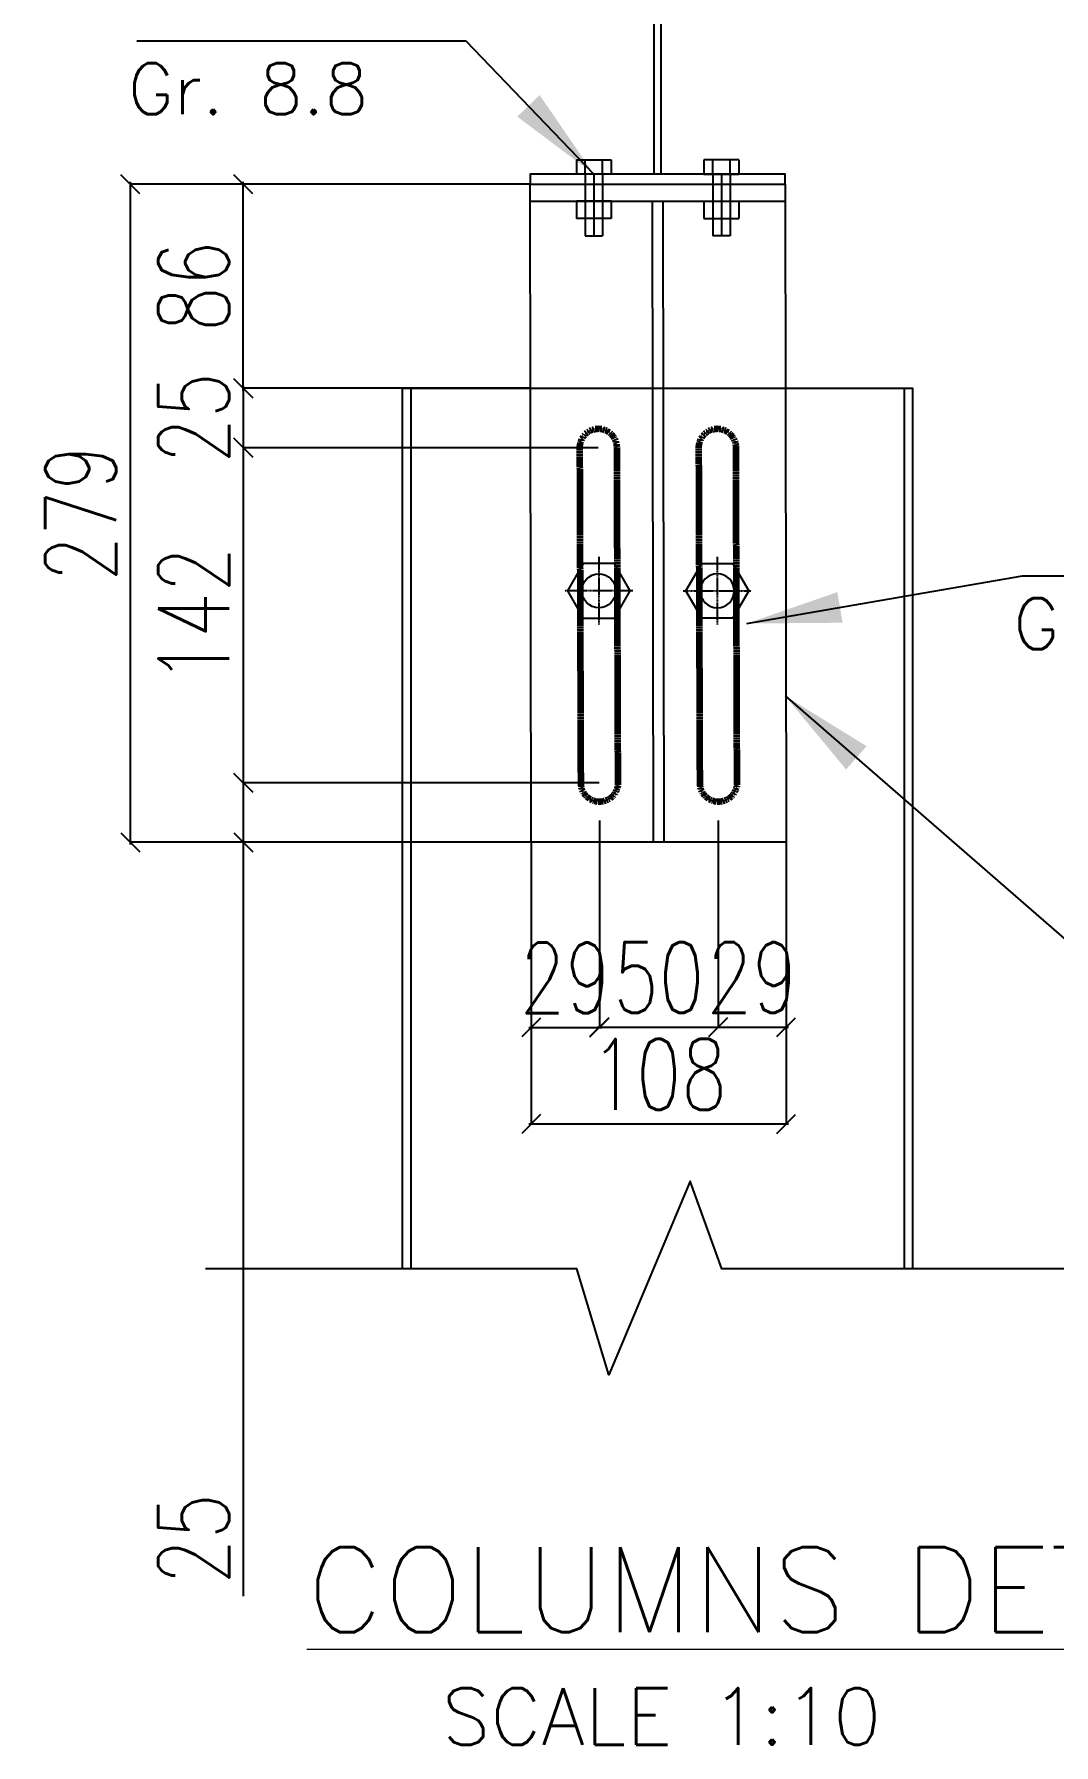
# Model space of a CAD drawing. Header units: inches. Extents: x 3340 to 8649, y 25316 to 28904.
# Drawn here: x 5555 to 5987, y 25495 to 26220 of the extents above; entities that cross this region are included whole.
import ezdxf
from ezdxf.enums import TextEntityAlignment as Align

# ---------------------------------------------------------------- set-up
doc = ezdxf.new("R2010")
doc.units = ezdxf.units.IN
doc.header["$MEASUREMENT"] = 0
doc.linetypes.add('CENTER2', pattern=[1.125, 0.75, -0.125, 0.125, -0.125])
doc.linetypes.add('DASHDOT', pattern=[6.35, 3.175, -1.5875, 0, -1.5875])
for name, color, linetype in [('G-DIM', 8, 'Continuous'), ('GEOMETRY_CONNECTORS', 7, 'Continuous'), ('MS-AXIS', 8, 'CENTER2'), ('MS-CONNECTIONS', 5, 'Continuous'), ('MS-FRAME', 4, 'Continuous'), ('MS-TEXT', 7, 'Continuous'), ('STEEL-S', 4, 'Continuous')]:
    doc.layers.add(name, color=color, linetype=linetype)
doc.styles.add('ROM-S', font='romans.shx', dxfattribs={"width": 0.75})
doc.styles.add('SIMPLEX', font='SIMPLEX')
doc.dimstyles.new('1-10N', dxfattribs={"dimscale": 2, "dimtxt": 15, "dimasz": 4, "dimexe": 0.1, "dimexo": 0.0625, "dimgap": 3, "dimtad": 1, "dimdec": 0, "dimzin": 0, "dimdsep": 46, "dimtxsty": 'ROM-S', "dimblk": 'OBLIQUE', "dimcen": 0.09, "dimdle": 0.5, "dimclrd": 252, "dimclre": 252, "dimclrt": 7, "dimadec": 0, "dimazin": 0, "dimtfac": 1, "dimtdec": 0, "dimtofl": 0, "dimtmove": 0, "dimatfit": 3, "dimfxl": 1, "dimtolj": 1, "dimtzin": 0, "dimarcsym": 0})
doc.dimstyles.new('SECTIONS', dxfattribs={"dimscale": 2, "dimtxt": 140, "dimasz": 50, "dimexe": 0.18, "dimexo": 0.0625, "dimgap": 1, "dimtad": 1, "dimtoh": 1, "dimdec": 0, "dimzin": 0, "dimdsep": 46, "dimtxsty": 'ROM-S', "dimcen": 0.09, "dimclrd": 252, "dimclre": 252, "dimclrt": 7, "dimadec": 0, "dimazin": 0, "dimtfac": 1, "dimtdec": 0, "dimtofl": 0, "dimtmove": 0, "dimatfit": 3, "dimfxl": 1, "dimtolj": 1, "dimtzin": 0, "dimarcsym": 0})

# ---------------------------------------------------------------- blocks, each defined once
blk = doc.blocks.new('_Oblique')
at = {"color": 0, "linetype": 'ByBlock', "lineweight": -2}
blk.add_line((-0.5, -0.5), (0.5, 0.5), dxfattribs=at)
blk = doc.blocks.new('*D76')
at = {"color": 252, "lineweight": -2, "transparency": 16777216}
for p, q in [((5765.16, 26156.29), (5643.63, 26156.29)), ((5643.83, 26068.89), (5643.83, 26157.29)), ((5765.16, 26069.89), (5643.63, 26069.89))]:
    blk.add_line(p, q, dxfattribs=at)
at = {"layer": 'DEFPOINTS', "color": 0, "transparency": 16777216}
for p in [(5643.83, 26156.29), (5765.28, 26156.29), (5765.28, 26069.89)]:
    blk.add_point(p, dxfattribs=at)
at = {"color": 252, "lineweight": -2, "transparency": 16777216, "xscale": 8, "yscale": 8, "zscale": 8}
for p, rotation in [((5643.83, 26156.29), 90), ((5643.83, 26069.89), 270)]:
    blk.add_blockref('_Oblique', p, dxfattribs=dict(at, rotation=rotation))
at = {"color": 7, "transparency": 16777216, "insert": (5622.83, 26113.09), "char_height": 30, "attachment_point": 5, "rotation": 90, "style": 'ROM-S'}
blk.add_mtext('\\A1;86', dxfattribs=at)
blk = doc.blocks.new('*D125')
at = {"color": 252, "lineweight": -2, "transparency": 16777216}
for p, q in [((5794.65, 25886.79), (5794.65, 25799.01)), ((5765.75, 25877.5), (5765.75, 25799.01)), ((5764.75, 25799.21), (5795.65, 25799.21))]:
    blk.add_line(p, q, dxfattribs=at)
at = {"layer": 'DEFPOINTS', "color": 0, "transparency": 16777216}
for p in [(5794.65, 25886.91), (5765.75, 25877.62), (5794.65, 25799.21)]:
    blk.add_point(p, dxfattribs=at)
at = {"color": 252, "lineweight": -2, "transparency": 16777216, "xscale": 8, "yscale": 8, "zscale": 8, "rotation": 180}
blk.add_blockref('_Oblique', (5765.75, 25799.21), dxfattribs=at)
at = {"color": 252, "lineweight": -2, "transparency": 16777216, "xscale": 8, "yscale": 8, "zscale": 8}
blk.add_blockref('_Oblique', (5794.65, 25799.21), dxfattribs=at)
at = {"color": 7, "transparency": 16777216, "insert": (5780.2, 25820.21), "char_height": 30, "attachment_point": 5, "style": 'ROM-S'}
blk.add_mtext('\\A1;29', dxfattribs=at)
blk = doc.blocks.new('*D77')
at = {"color": 252, "lineweight": -2, "transparency": 16777216}
for p, q in [((5794.65, 25886.79), (5794.65, 25799.15)), ((5844.95, 25886.79), (5844.95, 25799.15)), ((5793.65, 25799.35), (5845.95, 25799.35))]:
    blk.add_line(p, q, dxfattribs=at)
at = {"layer": 'DEFPOINTS', "color": 0, "transparency": 16777216}
for p in [(5794.65, 25886.91), (5844.95, 25886.91), (5844.95, 25799.35)]:
    blk.add_point(p, dxfattribs=at)
at = {"color": 252, "lineweight": -2, "transparency": 16777216, "xscale": 8, "yscale": 8, "zscale": 8, "rotation": 180}
blk.add_blockref('_Oblique', (5794.65, 25799.35), dxfattribs=at)
at = {"color": 252, "lineweight": -2, "transparency": 16777216, "xscale": 8, "yscale": 8, "zscale": 8}
blk.add_blockref('_Oblique', (5844.95, 25799.35), dxfattribs=at)
at = {"color": 7, "transparency": 16777216, "insert": (5819.8, 25820.35), "char_height": 30, "attachment_point": 5, "style": 'ROM-S'}
blk.add_mtext('\\A1;50', dxfattribs=at)
blk = doc.blocks.new('*D126')
at = {"color": 252, "lineweight": -2, "transparency": 16777216}
for p, q in [((5844.95, 25886.79), (5844.95, 25799.15)), ((5873.75, 25877.5), (5873.75, 25799.15)), ((5843.95, 25799.35), (5874.75, 25799.35))]:
    blk.add_line(p, q, dxfattribs=at)
at = {"layer": 'DEFPOINTS', "color": 0, "transparency": 16777216}
for p in [(5844.95, 25886.91), (5873.75, 25877.62), (5873.75, 25799.35)]:
    blk.add_point(p, dxfattribs=at)
at = {"color": 252, "lineweight": -2, "transparency": 16777216, "xscale": 8, "yscale": 8, "zscale": 8, "rotation": 180}
blk.add_blockref('_Oblique', (5844.95, 25799.35), dxfattribs=at)
at = {"color": 252, "lineweight": -2, "transparency": 16777216, "xscale": 8, "yscale": 8, "zscale": 8}
blk.add_blockref('_Oblique', (5873.75, 25799.35), dxfattribs=at)
at = {"color": 7, "transparency": 16777216, "insert": (5859.35, 25820.35), "char_height": 30, "attachment_point": 5, "style": 'ROM-S'}
blk.add_mtext('\\A1;29', dxfattribs=at)
blk = doc.blocks.new('A$C287D2DA2')
at = {"layer": 'GEOMETRY_CONNECTORS', "color": 31, "linetype": 'Continuous', "ltscale": 0.1}
for p, q in [((-9.2, 16), (-18.5, 0)), ((-9.2, 16), (-18.5, 0)), ((9.2, 16), (-9.2, 16)), ((9.2, 16), (-9.2, 16)), ((18.5, 0), (9.2, 16)), ((18.5, 0), (9.2, 16)), ((-18.5, 0), (-9.2, -16)), ((-18.5, 0), (-9.2, -16)), ((9.2, -16), (18.5, 0)), ((9.2, -16), (18.5, 0)), ((-9.2, -16), (9.2, -16)), ((-9.2, -16), (9.2, -16)), ((9.2, -16), (9.2, -16)), ((9.2, -16), (9.2, -16))]:
    blk.add_line(p, q, dxfattribs=at)
at = {"layer": 'GEOMETRY_CONNECTORS', "color": 31, "linetype": 'DASHDOT', "ltscale": 0.1}
for p, q in [((0, 20), (0, -20)), ((20, 0), (-20, 0))]:
    blk.add_line(p, q, dxfattribs=at)
at = {"layer": 'GEOMETRY_CONNECTORS', "color": 31, "linetype": 'Continuous'}
blk.add_circle((0, 0), 10, dxfattribs=at)
blk = doc.blocks.new('*D78')
at = {"color": 252, "lineweight": -2, "transparency": 16777216}
for p, q in [((5765.75, 25877.5), (5765.75, 25758.13)), ((5873.75, 25877.5), (5873.75, 25758.13)), ((5764.75, 25758.33), (5874.75, 25758.33))]:
    blk.add_line(p, q, dxfattribs=at)
at = {"layer": 'DEFPOINTS', "color": 0, "transparency": 16777216}
for p in [(5765.75, 25877.62), (5873.75, 25877.62), (5873.75, 25758.33)]:
    blk.add_point(p, dxfattribs=at)
at = {"color": 252, "lineweight": -2, "transparency": 16777216, "xscale": 8, "yscale": 8, "zscale": 8, "rotation": 180}
blk.add_blockref('_Oblique', (5765.75, 25758.33), dxfattribs=at)
at = {"color": 252, "lineweight": -2, "transparency": 16777216, "xscale": 8, "yscale": 8, "zscale": 8}
blk.add_blockref('_Oblique', (5873.75, 25758.33), dxfattribs=at)
at = {"color": 7, "transparency": 16777216, "insert": (5819.75, 25779.33), "char_height": 30, "attachment_point": 5, "style": 'ROM-S'}
blk.add_mtext('\\A1;108', dxfattribs=at)
blk = doc.blocks.new('ydfh')
at = {"layer": 'MS-FRAME'}
for points in [[(1273205.7, 857253.8), (1273355.7, 857253.8), (1273355.7, 857247.8), (1273205.7, 857247.8)], [(1273278.7, 857247.8), (1273282.7, 857247.8), (1273282.7, 856917.8), (1273278.7, 856917.8)], [(1273205.7, 856911.8), (1273355.7, 856911.8), (1273355.7, 856917.8), (1273205.7, 856917.8)]]:
    blk.add_lwpolyline(points, close=True, dxfattribs=at)
blk = doc.blocks.new('*D79')
at = {"color": 252, "lineweight": -2, "transparency": 16777216}
for p, q in [((5643.83, 26070.89), (5643.83, 26043.69)), ((5765.16, 26069.89), (5643.63, 26069.89)), ((5794.05, 26044.69), (5643.63, 26044.69))]:
    blk.add_line(p, q, dxfattribs=at)
at = {"layer": 'DEFPOINTS', "color": 0, "transparency": 16777216}
for p in [(5765.28, 26069.89), (5643.83, 26044.69), (5794.17, 26044.69)]:
    blk.add_point(p, dxfattribs=at)
at = {"color": 252, "lineweight": -2, "transparency": 16777216, "xscale": 8, "yscale": 8, "zscale": 8}
for p, rotation in [((5643.83, 26069.89), 90), ((5643.83, 26044.69), 270)]:
    blk.add_blockref('_Oblique', p, dxfattribs=dict(at, rotation=rotation))
at = {"color": 7, "transparency": 16777216, "insert": (5622.83, 26057.29), "char_height": 30, "attachment_point": 5, "rotation": 90, "style": 'ROM-S'}
blk.add_mtext('\\A1;25', dxfattribs=at)
blk = doc.blocks.new('*D80')
at = {"color": 252, "lineweight": -2, "transparency": 16777216}
for p, q in [((5794.05, 26044.69), (5643.63, 26044.69)), ((5643.83, 26045.69), (5643.83, 25901.82)), ((5794.51, 25902.82), (5643.63, 25902.82))]:
    blk.add_line(p, q, dxfattribs=at)
at = {"layer": 'DEFPOINTS', "color": 0, "transparency": 16777216}
for p in [(5794.17, 26044.69), (5643.83, 25902.82), (5794.64, 25902.82)]:
    blk.add_point(p, dxfattribs=at)
at = {"color": 252, "lineweight": -2, "transparency": 16777216, "xscale": 8, "yscale": 8, "zscale": 8}
for p, rotation in [((5643.83, 26044.69), 90), ((5643.83, 25902.82), 270)]:
    blk.add_blockref('_Oblique', p, dxfattribs=dict(at, rotation=rotation))
at = {"color": 7, "transparency": 16777216, "insert": (5622.83, 25973.76), "char_height": 30, "attachment_point": 5, "rotation": 90, "style": 'ROM-S'}
blk.add_mtext('\\A1;142', dxfattribs=at)
blk = doc.blocks.new('*D127')
at = {"color": 252, "lineweight": -2, "transparency": 16777216}
for p, q in [((5794.51, 25902.82), (5643.63, 25902.82)), ((5643.83, 25903.82), (5643.83, 25877.62)), ((5794.52, 25877.62), (5643.63, 25877.62)), ((5643.83, 25877.62), (5643.83, 25558.41))]:
    blk.add_line(p, q, dxfattribs=at)
at = {"layer": 'DEFPOINTS', "color": 0, "transparency": 16777216}
for p in [(5794.64, 25902.82), (5643.83, 25877.62), (5794.65, 25877.62)]:
    blk.add_point(p, dxfattribs=at)
at = {"color": 252, "lineweight": -2, "transparency": 16777216, "xscale": 8, "yscale": 8, "zscale": 8}
for p, rotation in [((5643.83, 25902.82), 90), ((5643.83, 25877.62), 270)]:
    blk.add_blockref('_Oblique', p, dxfattribs=dict(at, rotation=rotation))
at = {"color": 7, "transparency": 16777216, "insert": (5622.83, 25582.62), "char_height": 30, "attachment_point": 5, "rotation": 90, "style": 'ROM-S'}
blk.add_mtext('\\A1;25', dxfattribs=at)
blk = doc.blocks.new('*D81')
at = {"color": 252, "lineweight": -2, "transparency": 16777216}
for p, q in [((5765.16, 26156.29), (5595.77, 26156.29)), ((5595.97, 26157.29), (5595.97, 25876.62)), ((5765.62, 25877.62), (5595.77, 25877.62))]:
    blk.add_line(p, q, dxfattribs=at)
at = {"layer": 'DEFPOINTS', "color": 0, "transparency": 16777216}
for p in [(5765.28, 26156.29), (5595.97, 25877.62), (5765.75, 25877.62)]:
    blk.add_point(p, dxfattribs=at)
at = {"color": 252, "lineweight": -2, "transparency": 16777216, "xscale": 8, "yscale": 8, "zscale": 8}
for p, rotation in [((5595.97, 26156.29), 90), ((5595.97, 25877.62), 270)]:
    blk.add_blockref('_Oblique', p, dxfattribs=dict(at, rotation=rotation))
at = {"color": 7, "transparency": 16777216, "insert": (5574.97, 26016.96), "char_height": 30, "attachment_point": 5, "rotation": 90, "style": 'ROM-S'}
blk.add_mtext('\\A1;279', dxfattribs=at)
blk = doc.blocks.new('RDZG')
at = {"layer": 'MS-CONNECTIONS', "color": 1, "ltscale": 10}
for p, q in [((1272211.9, 857179.2), (1272211.9, 857170.9)), ((1272232.4, 857170.9), (1272211.9, 857170.9)), ((1272217, 857170.9), (1272217, 857179.2)), ((1272217, 857170.9), (1272217, 857134.5)), ((1272222.1, 857170.9), (1272222.1, 857134.5)), ((1272227.2, 857170.9), (1272227.2, 857179.2)), ((1272227.2, 857170.9), (1272227.2, 857134.5)), ((1272232.4, 857179.2), (1272232.4, 857170.9)), ((1272232.4, 857154.9), (1272211.9, 857154.9)), ((1272211.9, 857154.9), (1272211.9, 857144.7)), ((1272232.4, 857154.9), (1272232.4, 857144.7)), ((1272232.4, 857144.7), (1272211.9, 857144.7))]:
    blk.add_line(p, q, dxfattribs=at)
at = {"layer": 'MS-CONNECTIONS', "color": 1}
for p, q in [((1272211.9, 857179.2), (1272232.4, 857179.2)), ((1272217, 857134.5), (1272227.2, 857134.5))]:
    blk.add_line(p, q, dxfattribs=at)

msp = doc.modelspace()

# ---------------------------------------------------------------- linework, layer by layer
at = {"layer": 'MS-AXIS', "lineweight": 100}
for points in [[(5802.09, 26045.45, 0.909091), (5786.25, 26045.45), (5786.72, 25902.07, 0.909091), (5802.56, 25902.07)], [(5852.49, 26045.45, 0.909091), (5836.65, 26045.45), (5837.12, 25902.07, 0.909091), (5852.96, 25902.07)]]:
    msp.add_lwpolyline(points, format="xyb", close=True, dxfattribs=at)
at = {"layer": 'MS-CONNECTIONS'}
msp.add_line((5765.28, 26149.09), (5873.28, 26149.09), dxfattribs=at)
for points in [[(5765.28, 26156.29), (5873.28, 26156.29), (5873.75, 25877.62), (5765.75, 25877.62)], [(5817.12, 26149.09), (5821.44, 26149.09), (5821.91, 25877.62), (5817.59, 25877.62)]]:
    msp.add_lwpolyline(points, close=True, dxfattribs=at)
at = {"layer": 'MS-FRAME'}
for points in [[(5711.28, 25696.98), (5711.28, 26069.89), (5927.28, 26069.89), (5927.28, 25696.98)], [(5714.88, 25696.98), (5714.88, 26069.89), (5923.68, 26069.89), (5923.68, 25696.98)]]:
    msp.add_lwpolyline(points, dxfattribs=at)
at = {"layer": 'STEEL-S', "color": 242, "linetype": 'Continuous', "true_color": 0xcd2027}
msp.add_lwpolyline([(6016.83, 25696.97), (5846.55, 25696.99), (5833.06, 25734.08), (5798.62, 25652.07), (5785.12, 25696.98), (5627.78, 25696.98)], dxfattribs=at)

# ---------------------------------------------------------------- block references
at = {"layer": 'MS-AXIS', "lineweight": 100, "yscale": 0.7200000000000002, "zscale": 0.7200000000000002}
for name, p, xscale in [('ydfh', (-910942.83, -590820.22), 0.7200000000000002), ('RDZG', (-910207.65, -591002.46), 0.7200000000000002), ('RDZG', (921846.21, -591002.46), -0.7200000000000002)]:
    msp.add_blockref(name, p, dxfattribs=dict(at, xscale=xscale))
at = {"layer": 'STEEL-S', "yscale": 0.7200000000000002, "zscale": 0.7200000000000002}
for p, xscale in [((5794.41, 25984.12), 0.7200000000000002), ((5844.58, 25984.12), -0.7200000000000002)]:
    msp.add_blockref('A$C287D2DA2', p, dxfattribs=dict(at, xscale=xscale))

# ---------------------------------------------------------------- texts
at = {"layer": 'MS-TEXT', "color": 7, "style": 'ROM-S'}
for p in [(5594.93, 26179.42), (5969.96, 25952.91)]:
    msp.add_text('Gr. 8.8', height=21.6, dxfattribs=at).set_placement(p, align=Align.BOTTOM_LEFT)
at = {"layer": 'MS-TEXT', "color": 3, "lineweight": 0, "style": 'SIMPLEX'}
msp.add_text('%%UCOLUMNS DETAIL ', height=36, dxfattribs=at).set_placement((5886, 25543.12), align=Align.CENTER)
at = {"layer": 'MS-TEXT', "color": 7, "lineweight": 0, "style": 'SIMPLEX'}
msp.add_text('SCALE 1:10', height=24, dxfattribs=at).set_placement((5820.97, 25495.43), align=Align.CENTER)

# ---------------------------------------------------------------- dimensions: what is measured, and where the dimension line sits
for base, p1, p2, picture, middle in [((5595.97, 25877.62), (5765.28, 26156.29), (5765.75, 25877.62), '*D81', (5574.97, 26016.96)), ((5643.83, 26156.29), (5765.28, 26069.89), (5765.28, 26156.29), '*D76', (5622.83, 26113.09)), ((5643.83, 25902.82), (5794.17, 26044.69), (5794.64, 25902.82), '*D80', (5622.83, 25973.76))]:
    dim = msp.add_linear_dim(base=base, p1=p1, p2=p2, angle=90, dimstyle='1-10N')
    dim.commit()
    dim.dimension.update_dxf_attribs({"geometry": picture, "text_midpoint": middle})
for base, p1, p2, picture, middle in [((5643.83, 26044.69), (5765.28, 26069.89), (5794.17, 26044.69), '*D79', (5643.83, 26057.29)), ((5643.83, 25877.62), (5794.64, 25902.82), (5794.65, 25877.62), '*D127', (5643.83, 25582.62))]:
    dim = msp.add_linear_dim(base=base, p1=p1, p2=p2, angle=90, dimstyle='1-10N')
    dim.commit()
    dim.dimension.update_dxf_attribs({"geometry": picture, "text_midpoint": middle, "dimtype": 160})
for base, p1, p2, picture, middle in [((5794.65, 25799.21), (5765.75, 25877.62), (5794.65, 25886.91), '*D125', (5780.2, 25799.21)), ((5873.75, 25799.35), (5844.95, 25886.91), (5873.75, 25877.62), '*D126', (5859.35, 25799.35))]:
    dim = msp.add_linear_dim(base=base, p1=p1, p2=p2, dimstyle='1-10N')
    dim.commit()
    dim.dimension.update_dxf_attribs({"geometry": picture, "text_midpoint": middle, "dimtype": 160})
for base, p1, p2, picture, middle in [((5844.95, 25799.35), (5794.65, 25886.91), (5844.95, 25886.91), '*D77', (5819.8, 25820.35)), ((5873.75, 25758.33), (5765.75, 25877.62), (5873.75, 25877.62), '*D78', (5819.75, 25779.33))]:
    dim = msp.add_linear_dim(base=base, p1=p1, p2=p2, dimstyle='1-10N')
    dim.commit()
    dim.dimension.update_dxf_attribs({"geometry": picture, "text_midpoint": middle})

# ---------------------------------------------------------------- leaders
at = {"layer": 'G-DIM'}
for points in [[(5792.28, 26160.61), (5738.28, 26216.93), (5598.72, 26216.93)], [(5857.1, 25970.27), (5973.75, 25990.42), (6113.31, 25990.42)], [(5873.28, 25939.65), (6011.15, 25819.63), (6290.71, 25819.63)]]:
    msp.add_leader(points, dimstyle='SECTIONS', override={"dimasz": 20, "dimtad": 0}, dxfattribs=at)

doc.saveas('drawing.dxf')
